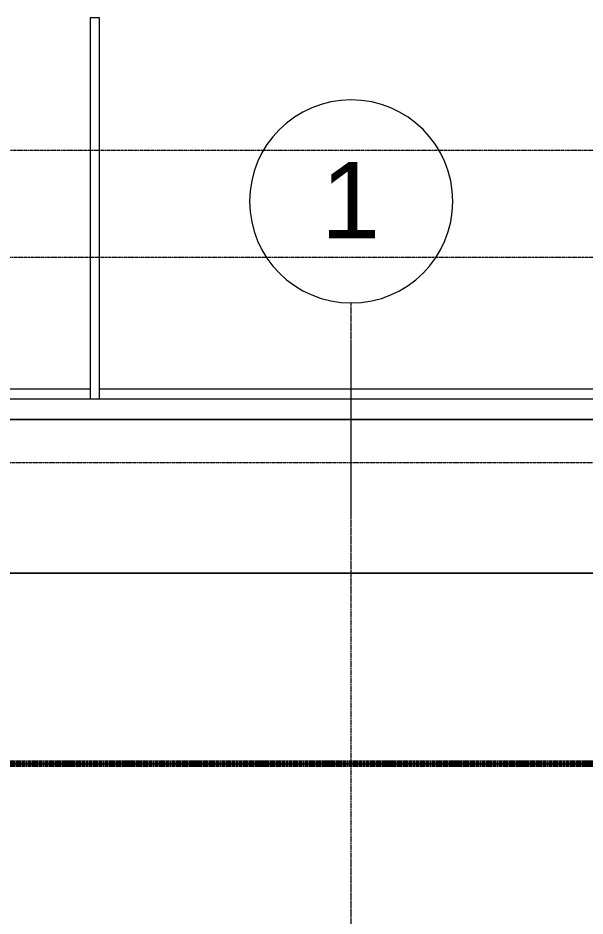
# Model space of a CAD drawing. Header units: inches. Extents: x -4450 to -273, y 9564 to 12971.
# Drawn here: x -3586.3 to -3407.7, y 12220.6 to 12503.5 of the extents above; entities that cross this region are included whole.
import ezdxf

# ---------------------------------------------------------------- set-up
doc = ezdxf.new("R2010")
doc.units = ezdxf.units.IN
doc.header["$MEASUREMENT"] = 0
for name, pattern in [('Aligning Line 1_8_', [0.25, 0.125, -0.125]), ('Double Dash 3_8_', [1, 0.375, -0.125, 0.125, -0.125, 0.125, -0.125]), ('Grid Line 1_2_', [0.875, 0.5, -0.125, 0.125, -0.125])]:
    doc.linetypes.add(name, pattern=pattern)
for name, color, linetype, lineweight in [('0-1', 7, 'Continuous', 5), ('0-3', 7, 'Continuous', 9), ('C-PRKG-1', 7, 'Continuous', 9), ('C-PROP-LINE', 91, 'Double Dash 3_8_', 140), ('C-TOPO', 7, 'Continuous', 9), ('G-ANNO-SYMB', 111, 'Aligning Line 1_8_', 9), ('G-ANNO-SYMB-2', 147, 'Aligning Line 1_8_', 9), ('S-GRID-1', 1, 'Grid Line 1_2_', 9), ('S-GRID-IDEN', 1, 'Continuous', 9)]:
    doc.layers.add(name, color=color, linetype=linetype, lineweight=lineweight)
doc.styles.add('Arial_1', font='arial.ttf', dxfattribs={"height": 24})

# ---------------------------------------------------------------- blocks, each defined once
blk = doc.blocks.new('Parking_Stall_Multiple2 - street parking-1355854-FLOOR PLAN - ROOF')
at = {"layer": 'C-PRKG-1'}
for p, q in [((0, 0), (0, -243)), ((3, -240), (3, -3)), ((120, -240), (0, -240)), ((0, -240), (0, -483)), ((120, -240), (3, -240)), ((120, -243), (120, -240)), ((120, -243), (120, -240)), ((0, -243), (120, -243)), ((3, -480), (3, -243)), ((3, -243), (120, -243))]:
    blk.add_line(p, q, dxfattribs=at)
blk = doc.blocks.new('CTR  - Topography_rvt-1-FLOOR PLAN - ROOF')
at = {"layer": 'C-TOPO'}
for p, q in [((-3382.22, 12377.07), (-3754.41, 12377.07)), ((-3754.41, 12377.07), (-3382.22, 12377.07)), ((-3704.55, 12328.59), (-3437.82, 12328.59)), ((-3437.82, 12328.59), (-3704.55, 12328.59)), ((-3437.82, 12328.59), (-3408.53, 12328.59)), ((-3408.53, 12328.59), (-3437.82, 12328.59)), ((-3408.53, 12328.59), (-3382.63, 12328.59)), ((-3382.63, 12328.59), (-3408.53, 12328.59)), ((-3506.63, 12268.59), (-3617.12, 12268.59)), ((-3617.12, 12268.59), (-3506.63, 12268.59)), ((-3448.22, 12268.59), (-3506.63, 12268.59)), ((-3506.63, 12268.59), (-3448.22, 12268.59)), ((-3396.59, 12268.59), (-3448.22, 12268.59)), ((-3448.22, 12268.59), (-3396.59, 12268.59))]:
    blk.add_line(p, q, dxfattribs=at)
at = {"layer": '0-3', "rotation": 89.99999999999908}
blk.add_blockref('Parking_Stall_Multiple2 - street parking-1355854-FLOOR PLAN - ROOF', (-3803.58, 12383.54), dxfattribs=at)
blk = doc.blocks.new('CTR - 1st Phase - Common Walls_rvt-1-FLOOR PLAN - ROOF')
at = {"layer": 'G-ANNO-SYMB-2'}
for p, q in [((-1875.5, 12428.12), (-4166.61, 12428.12)), ((-583.13, 12363.34), (-4111.25, 12363.34))]:
    blk.add_line(p, q, dxfattribs=at)
blk = doc.blocks.new('Family - ___-1878357-FLOOR PLAN - ROOF')
at = {"layer": 'C-PROP-LINE'}
blk.add_line((-3989.61, 12268.69), (-629.56, 12268.69), dxfattribs=at)
blk = doc.blocks.new('Grid - Grid Head - Circle-50561-FLOOR PLAN - ROOF')
at = {"layer": 'S-GRID-IDEN'}
for start, end in [(360, 180), (180, 360)]:
    blk.add_arc((0, 0), 0.25, start, end, dxfattribs=at)

msp = doc.modelspace()

# ---------------------------------------------------------------- linework, layer by layer
at = {"layer": 'G-ANNO-SYMB'}
msp.add_line((-1910.96, 12461.73), (-4071.96, 12461.73), dxfattribs=at)
at = {"layer": 'S-GRID-1'}
msp.add_line((-3481.32, 9836.18), (-3481.32, 12413.74), dxfattribs=at)

# ---------------------------------------------------------------- block references
at = {"layer": '0-1'}
for name in ['CTR  - Topography_rvt-1-FLOOR PLAN - ROOF', 'CTR - 1st Phase - Common Walls_rvt-1-FLOOR PLAN - ROOF']:
    msp.add_blockref(name, (0, 0), dxfattribs=at)
at = {"layer": 'C-PROP-LINE'}
msp.add_blockref('Family - ___-1878357-FLOOR PLAN - ROOF', (0, 0), dxfattribs=at)
at = {"layer": 'S-GRID-IDEN', "xscale": 127.9999999999999, "yscale": 127.9999999999999, "zscale": 127.9999999999999}
msp.add_blockref('Grid - Grid Head - Circle-50561-FLOOR PLAN - ROOF', (-3481.32, 12445.74), dxfattribs=at)

# ---------------------------------------------------------------- texts
at = {"layer": 'S-GRID-IDEN', "insert": (-3490.83, 12458.12), "char_height": 24, "width": 22.624, "attachment_point": 1, "style": 'Arial_1'}
msp.add_mtext('1', dxfattribs=at)

doc.saveas('drawing.dxf')
